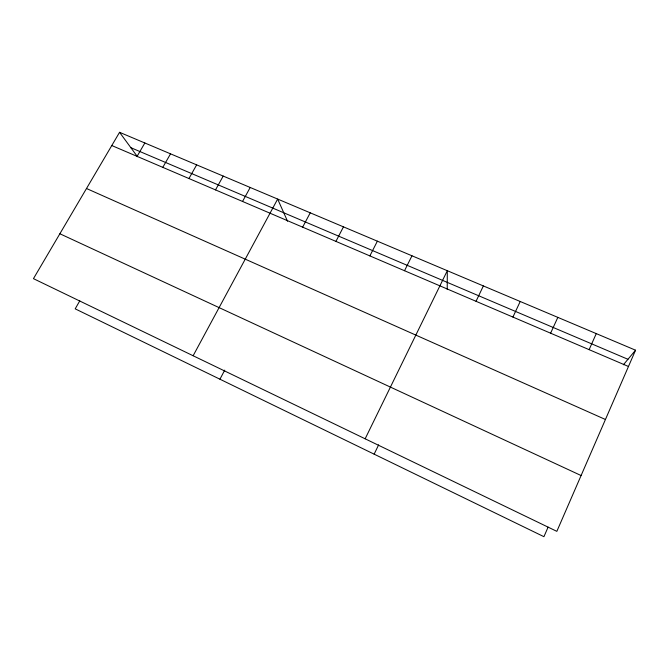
<?xml version="1.0" encoding="UTF-8"?>
<svg xmlns="http://www.w3.org/2000/svg" width="669" height="669" viewBox="0 0 669 669"><rect width="100%" height="100%" fill="white"/><g stroke="black" fill="none" stroke-linecap="round" stroke-linejoin="round"><path stroke-width="1" d="M447.226 289.46L447.302 270.702L365.149 438.797M635.55 350.196L556.842 531.353L33.45 278.655L119.567 132.311L635.55 350.196L623.366 364.797M548.103 527.13L543.93 536.689L75.187 308.844L79.787 300.841M589.121 349.653L596.263 333.614M550.612 333.187L557.829 317.382M512.922 317.073L520.206 301.493M476.027 301.293L483.369 285.939M374.138 454.159L378.637 444.868M404.528 270.719L411.979 255.792M369.873 255.901L377.375 241.174M335.922 241.384L343.465 226.858M219.934 379.206L224.742 370.124M302.647 227.151L310.232 212.826M193.132 355.749L277.66 199.069L287.528 221.222M242.546 201.453L250.206 187.471M215.518 189.896L223.203 176.072M188.934 178.531L196.653 164.858M162.793 167.35L170.536 153.828M137.078 156.354L144.847 142.982M130.856 147.69L627.957 359.295M111.782 145.541L628.475 366.487M86.502 188.507L605.445 419.496M59.875 233.757L581.093 475.534M119.567 132.311L137.48 156.713"/></g></svg>
